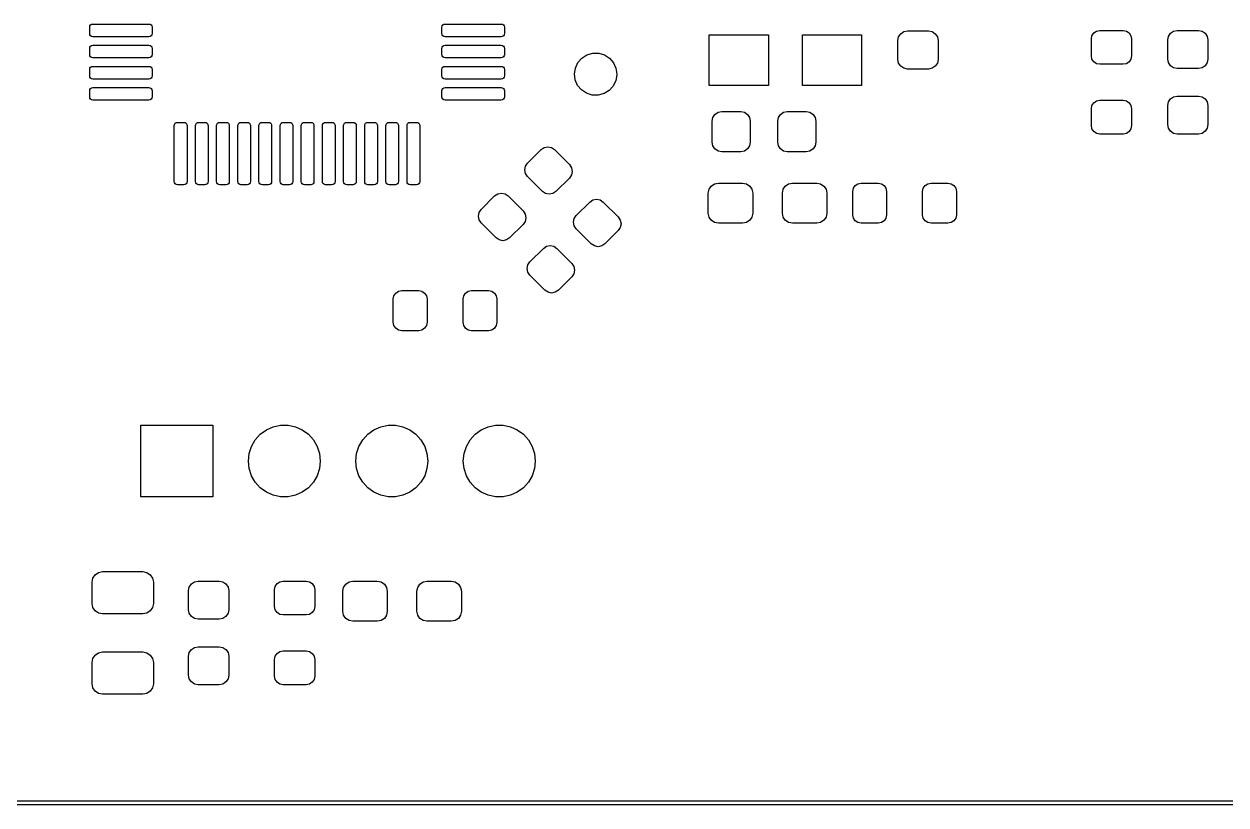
# Model space of a CAD drawing. Extents: x 70 to 170, y -130 to -60.
# Drawn here: x 95.2 to 123.61, y -130.05 to -111.59 of the extents above; entities that cross this region are included whole.
import ezdxf

# ---------------------------------------------------------------- set-up
doc = ezdxf.new("R2010")
doc.units = 0
doc.layers.add('BLACK', color=7, linetype='CONTINUOUS')

msp = doc.modelspace()

# ---------------------------------------------------------------- linework, layer by layer
at = {"layer": 'BLACK', "linetype": 'CONTINUOUS'}
for p, q in [((96.7617, -111.636), (96.778, -111.612)), ((96.778, -111.612), (96.8023, -111.596)), ((96.8023, -111.596), (96.831, -111.59)), ((96.831, -111.59), (98.156, -111.59)), ((98.156, -111.59), (98.1847, -111.596)), ((98.1847, -111.596), (98.209, -111.612)), ((98.209, -111.612), (98.2253, -111.636)), ((105.087, -111.636), (105.103, -111.612)), ((105.103, -111.612), (105.127, -111.596)), ((105.127, -111.596), (105.156, -111.59)), ((105.156, -111.59), (106.481, -111.59)), ((106.481, -111.59), (106.51, -111.596)), ((106.51, -111.596), (106.534, -111.612)), ((106.534, -111.612), (106.55, -111.636)), ((96.756, -111.665), (96.7617, -111.636)), ((96.756, -111.815), (96.756, -111.665)), ((96.7617, -111.844), (96.756, -111.815)), ((96.778, -111.868), (96.7617, -111.844)), ((96.8023, -111.884), (96.778, -111.868)), ((96.831, -111.89), (96.8023, -111.884)), ((98.156, -111.89), (96.831, -111.89)), ((98.1847, -111.884), (98.156, -111.89)), ((98.209, -111.868), (98.1847, -111.884)), ((98.2253, -111.844), (98.209, -111.868)), ((98.2253, -111.636), (98.231, -111.665)), ((98.231, -111.815), (98.2253, -111.844)), ((98.231, -111.665), (98.231, -111.815)), ((105.081, -111.665), (105.087, -111.636)), ((105.081, -111.815), (105.081, -111.665)), ((105.087, -111.844), (105.081, -111.815)), ((105.103, -111.868), (105.087, -111.844)), ((105.127, -111.884), (105.103, -111.868)), ((105.156, -111.89), (105.127, -111.884)), ((106.481, -111.89), (105.156, -111.89)), ((106.51, -111.884), (106.481, -111.89)), ((106.534, -111.868), (106.51, -111.884)), ((106.55, -111.844), (106.534, -111.868)), ((106.55, -111.636), (106.556, -111.665)), ((106.556, -111.815), (106.55, -111.844)), ((106.556, -111.665), (106.556, -111.815)), ((111.4, -113.044), (111.4, -111.844)), ((111.4, -111.844), (112.8, -111.844)), ((112.8, -111.844), (112.8, -113.044)), ((113.6, -113.044), (113.6, -111.844)), ((113.6, -111.844), (115, -111.844)), ((115, -111.844), (115, -113.044)), ((115.857, -111.978), (115.874, -111.892)), ((115.874, -111.892), (115.923, -111.819)), ((115.923, -111.819), (115.996, -111.77)), ((115.996, -111.77), (116.082, -111.753)), ((116.082, -111.753), (116.582, -111.753)), ((116.582, -111.753), (116.668, -111.77)), ((116.668, -111.77), (116.741, -111.819)), ((116.741, -111.819), (116.79, -111.892)), ((116.79, -111.892), (116.807, -111.978)), ((120.429, -111.942), (120.444, -111.865)), ((120.444, -111.865), (120.488, -111.801)), ((120.488, -111.801), (120.552, -111.757)), ((120.552, -111.757), (120.629, -111.742)), ((120.629, -111.742), (121.179, -111.742)), ((121.179, -111.742), (121.256, -111.757)), ((121.256, -111.757), (121.32, -111.801)), ((121.32, -111.801), (121.364, -111.865)), ((121.364, -111.865), (121.379, -111.942)), ((122.233, -111.967), (122.25, -111.881)), ((122.25, -111.881), (122.299, -111.808)), ((122.299, -111.808), (122.372, -111.759)), ((122.372, -111.759), (122.458, -111.742)), ((122.458, -111.742), (122.958, -111.742)), ((122.958, -111.742), (123.044, -111.759)), ((123.044, -111.759), (123.117, -111.808)), ((123.117, -111.808), (123.166, -111.881)), ((123.166, -111.881), (123.183, -111.967)), ((96.756, -112.165), (96.7617, -112.136)), ((96.756, -112.315), (96.756, -112.165)), ((96.7617, -112.136), (96.778, -112.112)), ((96.778, -112.112), (96.8023, -112.096)), ((96.8023, -112.096), (96.831, -112.09)), ((96.831, -112.09), (98.156, -112.09)), ((98.156, -112.09), (98.1847, -112.096)), ((98.1847, -112.096), (98.209, -112.112)), ((98.209, -112.112), (98.2253, -112.136)), ((98.2253, -112.136), (98.231, -112.165)), ((98.231, -112.165), (98.231, -112.315)), ((105.081, -112.165), (105.087, -112.136)), ((105.081, -112.315), (105.081, -112.165)), ((105.087, -112.136), (105.103, -112.112)), ((105.103, -112.112), (105.127, -112.096)), ((105.127, -112.096), (105.156, -112.09)), ((105.156, -112.09), (106.481, -112.09)), ((106.481, -112.09), (106.51, -112.096)), ((106.51, -112.096), (106.534, -112.112)), ((106.534, -112.112), (106.55, -112.136)), ((106.55, -112.136), (106.556, -112.165)), ((106.556, -112.165), (106.556, -112.315)), ((115.857, -112.428), (115.857, -111.978)), ((116.807, -111.978), (116.807, -112.428)), ((120.429, -112.342), (120.429, -111.942)), ((121.379, -111.942), (121.379, -112.342)), ((122.233, -112.417), (122.233, -111.967)), ((123.183, -111.967), (123.183, -112.417)), ((96.7617, -112.344), (96.756, -112.315)), ((96.778, -112.368), (96.7617, -112.344)), ((96.8023, -112.384), (96.778, -112.368)), ((96.831, -112.39), (96.8023, -112.384)), ((98.156, -112.39), (96.831, -112.39)), ((98.1847, -112.384), (98.156, -112.39)), ((98.209, -112.368), (98.1847, -112.384)), ((98.2253, -112.344), (98.209, -112.368)), ((98.231, -112.315), (98.2253, -112.344)), ((105.087, -112.344), (105.081, -112.315)), ((105.103, -112.368), (105.087, -112.344)), ((105.127, -112.384), (105.103, -112.368)), ((105.156, -112.39), (105.127, -112.384)), ((106.481, -112.39), (105.156, -112.39)), ((106.51, -112.384), (106.481, -112.39)), ((106.534, -112.368), (106.51, -112.384)), ((106.55, -112.344), (106.534, -112.368)), ((106.556, -112.315), (106.55, -112.344)), ((108.294, -112.501), (108.388, -112.395)), ((108.388, -112.395), (108.508, -112.32)), ((108.508, -112.32), (108.644, -112.281)), ((108.644, -112.281), (108.786, -112.281)), ((108.786, -112.281), (108.922, -112.322)), ((108.922, -112.322), (109.041, -112.399)), ((109.041, -112.399), (109.133, -112.507)), ((115.874, -112.514), (115.857, -112.428)), ((116.807, -112.428), (116.79, -112.514)), ((120.444, -112.419), (120.429, -112.342)), ((120.488, -112.483), (120.444, -112.419)), ((120.552, -112.527), (120.488, -112.483)), ((121.32, -112.483), (121.256, -112.527)), ((121.364, -112.419), (121.32, -112.483)), ((121.379, -112.342), (121.364, -112.419)), ((122.25, -112.503), (122.233, -112.417)), ((123.183, -112.417), (123.166, -112.503)), ((96.756, -112.665), (96.7617, -112.636)), ((96.756, -112.815), (96.756, -112.665)), ((96.7617, -112.636), (96.778, -112.612)), ((96.778, -112.612), (96.8023, -112.596)), ((96.8023, -112.596), (96.831, -112.59)), ((96.831, -112.59), (98.156, -112.59)), ((98.156, -112.59), (98.1847, -112.596)), ((98.1847, -112.596), (98.209, -112.612)), ((98.209, -112.612), (98.2253, -112.636)), ((98.2253, -112.636), (98.231, -112.665)), ((98.231, -112.665), (98.231, -112.815)), ((105.081, -112.665), (105.087, -112.636)), ((105.081, -112.815), (105.081, -112.665)), ((105.087, -112.636), (105.103, -112.612)), ((105.103, -112.612), (105.127, -112.596)), ((105.127, -112.596), (105.156, -112.59)), ((105.156, -112.59), (106.481, -112.59)), ((106.481, -112.59), (106.51, -112.596)), ((106.51, -112.596), (106.534, -112.612)), ((106.534, -112.612), (106.55, -112.636)), ((106.55, -112.636), (106.556, -112.665)), ((106.556, -112.665), (106.556, -112.815)), ((108.212, -112.77), (108.234, -112.63)), ((108.234, -112.63), (108.294, -112.501)), ((109.133, -112.507), (109.192, -112.636)), ((109.192, -112.636), (109.212, -112.776)), ((115.923, -112.587), (115.874, -112.514)), ((115.996, -112.636), (115.923, -112.587)), ((116.082, -112.653), (115.996, -112.636)), ((116.582, -112.653), (116.082, -112.653)), ((116.668, -112.636), (116.582, -112.653)), ((116.741, -112.587), (116.668, -112.636)), ((116.79, -112.514), (116.741, -112.587)), ((120.629, -112.542), (120.552, -112.527)), ((121.179, -112.542), (120.629, -112.542)), ((121.256, -112.527), (121.179, -112.542)), ((122.299, -112.576), (122.25, -112.503)), ((122.372, -112.625), (122.299, -112.576)), ((122.458, -112.642), (122.372, -112.625)), ((122.958, -112.642), (122.458, -112.642)), ((123.044, -112.625), (122.958, -112.642)), ((123.117, -112.576), (123.044, -112.625)), ((123.166, -112.503), (123.117, -112.576)), ((96.7617, -112.844), (96.756, -112.815)), ((96.778, -112.868), (96.7617, -112.844)), ((96.8023, -112.884), (96.778, -112.868)), ((96.831, -112.89), (96.8023, -112.884)), ((98.156, -112.89), (96.831, -112.89)), ((98.1847, -112.884), (98.156, -112.89)), ((98.209, -112.868), (98.1847, -112.884)), ((98.2253, -112.844), (98.209, -112.868)), ((98.231, -112.815), (98.2253, -112.844)), ((105.087, -112.844), (105.081, -112.815)), ((105.103, -112.868), (105.087, -112.844)), ((105.127, -112.884), (105.103, -112.868)), ((105.156, -112.89), (105.127, -112.884)), ((106.481, -112.89), (105.156, -112.89)), ((106.51, -112.884), (106.481, -112.89)), ((106.534, -112.868), (106.51, -112.884)), ((106.55, -112.844), (106.534, -112.868)), ((106.556, -112.815), (106.55, -112.844)), ((108.23, -112.91), (108.212, -112.77)), ((108.288, -113.04), (108.23, -112.91)), ((108.379, -113.149), (108.288, -113.04)), ((109.188, -112.928), (109.127, -113.056)), ((109.212, -112.788), (109.188, -112.928)), ((109.212, -112.776), (109.212, -112.788)), ((112.8, -113.044), (111.4, -113.044)), ((115, -113.044), (113.6, -113.044)), ((96.756, -113.165), (96.7617, -113.136)), ((96.756, -113.315), (96.756, -113.165)), ((96.7617, -113.344), (96.756, -113.315)), ((96.7617, -113.136), (96.778, -113.112)), ((96.778, -113.112), (96.8023, -113.096)), ((96.8023, -113.096), (96.831, -113.09)), ((96.831, -113.09), (98.156, -113.09)), ((98.156, -113.09), (98.1847, -113.096)), ((98.1847, -113.096), (98.209, -113.112)), ((98.209, -113.112), (98.2253, -113.136)), ((98.2253, -113.136), (98.231, -113.165)), ((98.231, -113.315), (98.2253, -113.344)), ((98.231, -113.165), (98.231, -113.315)), ((105.081, -113.165), (105.087, -113.136)), ((105.081, -113.315), (105.081, -113.165)), ((105.087, -113.344), (105.081, -113.315)), ((105.087, -113.136), (105.103, -113.112)), ((105.103, -113.112), (105.127, -113.096)), ((105.127, -113.096), (105.156, -113.09)), ((105.156, -113.09), (106.481, -113.09)), ((106.481, -113.09), (106.51, -113.096)), ((106.51, -113.096), (106.534, -113.112)), ((106.534, -113.112), (106.55, -113.136)), ((106.55, -113.136), (106.556, -113.165)), ((106.556, -113.315), (106.55, -113.344)), ((106.556, -113.165), (106.556, -113.315)), ((108.497, -113.227), (108.379, -113.149)), ((108.632, -113.27), (108.497, -113.227)), ((108.774, -113.272), (108.632, -113.27)), ((108.911, -113.235), (108.774, -113.272)), ((109.031, -113.161), (108.911, -113.235)), ((109.127, -113.056), (109.031, -113.161)), ((122.299, -113.358), (122.372, -113.309)), ((122.372, -113.309), (122.458, -113.292)), ((122.458, -113.292), (122.958, -113.292)), ((122.958, -113.292), (123.044, -113.309)), ((123.044, -113.309), (123.117, -113.358)), ((96.778, -113.368), (96.7617, -113.344)), ((96.8023, -113.384), (96.778, -113.368)), ((96.831, -113.39), (96.8023, -113.384)), ((98.156, -113.39), (96.831, -113.39)), ((98.1847, -113.384), (98.156, -113.39)), ((98.209, -113.368), (98.1847, -113.384)), ((98.2253, -113.344), (98.209, -113.368)), ((105.103, -113.368), (105.087, -113.344)), ((105.127, -113.384), (105.103, -113.368)), ((105.156, -113.39), (105.127, -113.384)), ((106.481, -113.39), (105.156, -113.39)), ((106.51, -113.384), (106.481, -113.39)), ((106.534, -113.368), (106.51, -113.384)), ((106.55, -113.344), (106.534, -113.368)), ((120.429, -113.592), (120.444, -113.515)), ((120.429, -113.992), (120.429, -113.592)), ((120.444, -113.515), (120.488, -113.451)), ((120.488, -113.451), (120.552, -113.407)), ((120.552, -113.407), (120.629, -113.392)), ((120.629, -113.392), (121.179, -113.392)), ((121.179, -113.392), (121.256, -113.407)), ((121.256, -113.407), (121.32, -113.451)), ((121.32, -113.451), (121.364, -113.515)), ((121.364, -113.515), (121.379, -113.592)), ((121.379, -113.592), (121.379, -113.992)), ((122.233, -113.517), (122.25, -113.431)), ((122.233, -113.967), (122.233, -113.517)), ((122.25, -113.431), (122.299, -113.358)), ((123.117, -113.358), (123.166, -113.431)), ((123.166, -113.431), (123.183, -113.517)), ((123.183, -113.517), (123.183, -113.967)), ((111.467, -113.884), (111.484, -113.798)), ((111.467, -114.384), (111.467, -113.884)), ((111.484, -113.798), (111.533, -113.725)), ((111.533, -113.725), (111.606, -113.676)), ((111.606, -113.676), (111.692, -113.659)), ((111.692, -113.659), (112.142, -113.659)), ((112.142, -113.659), (112.228, -113.676)), ((112.228, -113.676), (112.301, -113.725)), ((112.301, -113.725), (112.35, -113.798)), ((112.35, -113.798), (112.367, -113.884)), ((112.367, -113.884), (112.367, -114.384)), ((113.017, -113.884), (113.034, -113.798)), ((113.017, -114.384), (113.017, -113.884)), ((113.034, -113.798), (113.083, -113.725)), ((113.083, -113.725), (113.156, -113.676)), ((113.156, -113.676), (113.242, -113.659)), ((113.242, -113.659), (113.692, -113.659)), ((113.692, -113.659), (113.778, -113.676)), ((113.778, -113.676), (113.851, -113.725)), ((113.851, -113.725), (113.9, -113.798)), ((113.9, -113.798), (113.917, -113.884)), ((113.917, -113.884), (113.917, -114.384)), ((98.756, -113.99), (98.7617, -113.961)), ((98.756, -115.315), (98.756, -113.99)), ((98.7617, -113.961), (98.778, -113.937)), ((98.778, -113.937), (98.8023, -113.921)), ((98.8023, -113.921), (98.831, -113.915)), ((98.831, -113.915), (98.981, -113.915)), ((98.981, -113.915), (99.0097, -113.921)), ((99.0097, -113.921), (99.034, -113.937)), ((99.034, -113.937), (99.0503, -113.961)), ((99.0503, -113.961), (99.056, -113.99)), ((99.056, -113.99), (99.056, -115.315)), ((99.256, -113.99), (99.2617, -113.961)), ((99.256, -115.315), (99.256, -113.99)), ((99.2617, -113.961), (99.278, -113.937)), ((99.278, -113.937), (99.3023, -113.921)), ((99.3023, -113.921), (99.331, -113.915)), ((99.331, -113.915), (99.481, -113.915)), ((99.481, -113.915), (99.5097, -113.921)), ((99.5097, -113.921), (99.534, -113.937)), ((99.534, -113.937), (99.5503, -113.961)), ((99.5503, -113.961), (99.556, -113.99)), ((99.556, -113.99), (99.556, -115.315)), ((99.756, -113.99), (99.7617, -113.961)), ((99.756, -115.315), (99.756, -113.99)), ((99.7617, -113.961), (99.778, -113.937)), ((99.778, -113.937), (99.8023, -113.921)), ((99.8023, -113.921), (99.831, -113.915)), ((99.831, -113.915), (99.981, -113.915)), ((99.981, -113.915), (100.01, -113.921)), ((100.01, -113.921), (100.034, -113.937)), ((100.034, -113.937), (100.05, -113.961)), ((100.05, -113.961), (100.056, -113.99)), ((100.056, -113.99), (100.056, -115.315)), ((100.256, -113.99), (100.262, -113.961)), ((100.256, -115.315), (100.256, -113.99)), ((100.262, -113.961), (100.278, -113.937)), ((100.278, -113.937), (100.302, -113.921)), ((100.302, -113.921), (100.331, -113.915)), ((100.331, -113.915), (100.481, -113.915)), ((100.481, -113.915), (100.51, -113.921)), ((100.51, -113.921), (100.534, -113.937)), ((100.534, -113.937), (100.55, -113.961)), ((100.55, -113.961), (100.556, -113.99)), ((100.556, -113.99), (100.556, -115.315)), ((100.756, -113.99), (100.762, -113.961)), ((100.756, -115.315), (100.756, -113.99)), ((100.762, -113.961), (100.778, -113.937)), ((100.778, -113.937), (100.802, -113.921)), ((100.802, -113.921), (100.831, -113.915)), ((100.831, -113.915), (100.981, -113.915)), ((100.981, -113.915), (101.01, -113.921)), ((101.01, -113.921), (101.034, -113.937)), ((101.034, -113.937), (101.05, -113.961)), ((101.05, -113.961), (101.056, -113.99)), ((101.056, -113.99), (101.056, -115.315)), ((101.256, -113.99), (101.262, -113.961)), ((101.256, -115.315), (101.256, -113.99)), ((101.262, -113.961), (101.278, -113.937)), ((101.278, -113.937), (101.302, -113.921)), ((101.302, -113.921), (101.331, -113.915)), ((101.331, -113.915), (101.481, -113.915)), ((101.481, -113.915), (101.51, -113.921)), ((101.51, -113.921), (101.534, -113.937)), ((101.534, -113.937), (101.55, -113.961)), ((101.55, -113.961), (101.556, -113.99)), ((101.556, -113.99), (101.556, -115.315)), ((101.756, -113.99), (101.762, -113.961)), ((101.756, -115.315), (101.756, -113.99)), ((101.762, -113.961), (101.778, -113.937)), ((101.778, -113.937), (101.802, -113.921)), ((101.802, -113.921), (101.831, -113.915)), ((101.831, -113.915), (101.981, -113.915)), ((101.981, -113.915), (102.01, -113.921)), ((102.01, -113.921), (102.034, -113.937)), ((102.034, -113.937), (102.05, -113.961)), ((102.05, -113.961), (102.056, -113.99)), ((102.056, -113.99), (102.056, -115.315)), ((102.256, -113.99), (102.262, -113.961)), ((102.256, -115.315), (102.256, -113.99)), ((102.262, -113.961), (102.278, -113.937)), ((102.278, -113.937), (102.302, -113.921)), ((102.302, -113.921), (102.331, -113.915)), ((102.331, -113.915), (102.481, -113.915)), ((102.481, -113.915), (102.51, -113.921)), ((102.51, -113.921), (102.534, -113.937)), ((102.534, -113.937), (102.55, -113.961)), ((102.55, -113.961), (102.556, -113.99)), ((102.556, -113.99), (102.556, -115.315)), ((102.756, -113.99), (102.762, -113.961)), ((102.756, -115.315), (102.756, -113.99)), ((102.762, -113.961), (102.778, -113.937)), ((102.778, -113.937), (102.802, -113.921)), ((102.802, -113.921), (102.831, -113.915)), ((102.831, -113.915), (102.981, -113.915)), ((102.981, -113.915), (103.01, -113.921)), ((103.01, -113.921), (103.034, -113.937)), ((103.034, -113.937), (103.05, -113.961)), ((103.05, -113.961), (103.056, -113.99)), ((103.056, -113.99), (103.056, -115.315)), ((103.256, -113.99), (103.262, -113.961)), ((103.256, -115.315), (103.256, -113.99)), ((103.262, -113.961), (103.278, -113.937)), ((103.278, -113.937), (103.302, -113.921)), ((103.302, -113.921), (103.331, -113.915)), ((103.331, -113.915), (103.481, -113.915)), ((103.481, -113.915), (103.51, -113.921)), ((103.51, -113.921), (103.534, -113.937)), ((103.534, -113.937), (103.55, -113.961)), ((103.55, -113.961), (103.556, -113.99)), ((103.556, -113.99), (103.556, -115.315)), ((103.756, -113.99), (103.762, -113.961)), ((103.756, -115.315), (103.756, -113.99)), ((103.762, -113.961), (103.778, -113.937)), ((103.778, -113.937), (103.802, -113.921)), ((103.802, -113.921), (103.831, -113.915)), ((103.831, -113.915), (103.981, -113.915)), ((103.981, -113.915), (104.01, -113.921)), ((104.01, -113.921), (104.034, -113.937)), ((104.034, -113.937), (104.05, -113.961)), ((104.05, -113.961), (104.056, -113.99)), ((104.056, -113.99), (104.056, -115.315)), ((104.256, -113.99), (104.262, -113.961)), ((104.256, -115.315), (104.256, -113.99)), ((104.262, -113.961), (104.278, -113.937)), ((104.278, -113.937), (104.302, -113.921)), ((104.302, -113.921), (104.331, -113.915)), ((104.331, -113.915), (104.481, -113.915)), ((104.481, -113.915), (104.51, -113.921)), ((104.51, -113.921), (104.534, -113.937)), ((104.534, -113.937), (104.55, -113.961)), ((104.55, -113.961), (104.556, -113.99)), ((104.556, -113.99), (104.556, -115.315)), ((120.444, -114.069), (120.429, -113.992)), ((120.488, -114.133), (120.444, -114.069)), ((120.552, -114.177), (120.488, -114.133)), ((120.629, -114.192), (120.552, -114.177)), ((121.256, -114.177), (121.179, -114.192)), ((121.32, -114.133), (121.256, -114.177)), ((121.364, -114.069), (121.32, -114.133)), ((121.379, -113.992), (121.364, -114.069)), ((122.25, -114.053), (122.233, -113.967)), ((122.299, -114.126), (122.25, -114.053)), ((122.372, -114.175), (122.299, -114.126)), ((122.458, -114.192), (122.372, -114.175)), ((123.044, -114.175), (122.958, -114.192)), ((123.117, -114.126), (123.044, -114.175)), ((123.166, -114.053), (123.117, -114.126)), ((123.183, -113.967), (123.166, -114.053)), ((111.484, -114.47), (111.467, -114.384)), ((111.533, -114.543), (111.484, -114.47)), ((112.35, -114.47), (112.301, -114.543)), ((112.367, -114.384), (112.35, -114.47)), ((113.034, -114.47), (113.017, -114.384)), ((113.083, -114.543), (113.034, -114.47)), ((113.9, -114.47), (113.851, -114.543)), ((113.917, -114.384), (113.9, -114.47)), ((121.179, -114.192), (120.629, -114.192)), ((122.958, -114.192), (122.458, -114.192)), ((107.105, -114.878), (107.423, -114.559)), ((107.423, -114.559), (107.496, -114.511)), ((107.496, -114.511), (107.582, -114.493)), ((107.582, -114.493), (107.668, -114.511)), ((107.668, -114.511), (107.741, -114.559)), ((107.741, -114.559), (108.094, -114.913)), ((111.606, -114.592), (111.533, -114.543)), ((111.692, -114.609), (111.606, -114.592)), ((112.142, -114.609), (111.692, -114.609)), ((112.228, -114.592), (112.142, -114.609)), ((112.301, -114.543), (112.228, -114.592)), ((113.156, -114.592), (113.083, -114.543)), ((113.242, -114.609), (113.156, -114.592)), ((113.692, -114.609), (113.242, -114.609)), ((113.778, -114.592), (113.692, -114.609)), ((113.851, -114.543), (113.778, -114.592)), ((107.039, -115.037), (107.056, -114.951)), ((107.056, -115.123), (107.039, -115.037)), ((107.056, -114.951), (107.105, -114.878)), ((108.094, -114.913), (108.143, -114.986)), ((108.143, -114.986), (108.16, -115.072)), ((98.7617, -115.344), (98.756, -115.315)), ((99.056, -115.315), (99.0503, -115.344)), ((99.2617, -115.344), (99.256, -115.315)), ((99.556, -115.315), (99.5503, -115.344)), ((99.7617, -115.344), (99.756, -115.315)), ((100.056, -115.315), (100.05, -115.344)), ((100.262, -115.344), (100.256, -115.315)), ((100.556, -115.315), (100.55, -115.344)), ((100.762, -115.344), (100.756, -115.315)), ((101.056, -115.315), (101.05, -115.344)), ((101.262, -115.344), (101.256, -115.315)), ((101.556, -115.315), (101.55, -115.344)), ((101.762, -115.344), (101.756, -115.315)), ((102.056, -115.315), (102.05, -115.344)), ((102.262, -115.344), (102.256, -115.315)), ((102.556, -115.315), (102.55, -115.344)), ((102.762, -115.344), (102.756, -115.315)), ((103.056, -115.315), (103.05, -115.344)), ((103.262, -115.344), (103.256, -115.315)), ((103.556, -115.315), (103.55, -115.344)), ((103.762, -115.344), (103.756, -115.315)), ((104.056, -115.315), (104.05, -115.344)), ((104.262, -115.344), (104.256, -115.315)), ((104.556, -115.315), (104.55, -115.344)), ((107.105, -115.196), (107.056, -115.123)), ((107.458, -115.549), (107.105, -115.196)), ((108.094, -115.231), (107.776, -115.549)), ((108.143, -115.158), (108.094, -115.231)), ((108.16, -115.072), (108.143, -115.158)), ((98.778, -115.368), (98.7617, -115.344)), ((98.8023, -115.384), (98.778, -115.368)), ((98.831, -115.39), (98.8023, -115.384)), ((98.981, -115.39), (98.831, -115.39)), ((99.0097, -115.384), (98.981, -115.39)), ((99.034, -115.368), (99.0097, -115.384)), ((99.0503, -115.344), (99.034, -115.368)), ((99.278, -115.368), (99.2617, -115.344)), ((99.3023, -115.384), (99.278, -115.368)), ((99.331, -115.39), (99.3023, -115.384)), ((99.481, -115.39), (99.331, -115.39)), ((99.5097, -115.384), (99.481, -115.39)), ((99.534, -115.368), (99.5097, -115.384)), ((99.5503, -115.344), (99.534, -115.368)), ((99.778, -115.368), (99.7617, -115.344)), ((99.8023, -115.384), (99.778, -115.368)), ((99.831, -115.39), (99.8023, -115.384)), ((99.981, -115.39), (99.831, -115.39)), ((100.01, -115.384), (99.981, -115.39)), ((100.034, -115.368), (100.01, -115.384)), ((100.05, -115.344), (100.034, -115.368)), ((100.278, -115.368), (100.262, -115.344)), ((100.302, -115.384), (100.278, -115.368)), ((100.331, -115.39), (100.302, -115.384)), ((100.481, -115.39), (100.331, -115.39)), ((100.51, -115.384), (100.481, -115.39)), ((100.534, -115.368), (100.51, -115.384)), ((100.55, -115.344), (100.534, -115.368)), ((100.778, -115.368), (100.762, -115.344)), ((100.802, -115.384), (100.778, -115.368)), ((100.831, -115.39), (100.802, -115.384)), ((100.981, -115.39), (100.831, -115.39)), ((101.01, -115.384), (100.981, -115.39)), ((101.034, -115.368), (101.01, -115.384)), ((101.05, -115.344), (101.034, -115.368)), ((101.278, -115.368), (101.262, -115.344)), ((101.302, -115.384), (101.278, -115.368)), ((101.331, -115.39), (101.302, -115.384)), ((101.481, -115.39), (101.331, -115.39)), ((101.51, -115.384), (101.481, -115.39)), ((101.534, -115.368), (101.51, -115.384)), ((101.55, -115.344), (101.534, -115.368)), ((101.778, -115.368), (101.762, -115.344)), ((101.802, -115.384), (101.778, -115.368)), ((101.831, -115.39), (101.802, -115.384)), ((101.981, -115.39), (101.831, -115.39)), ((102.01, -115.384), (101.981, -115.39)), ((102.034, -115.368), (102.01, -115.384)), ((102.05, -115.344), (102.034, -115.368)), ((102.278, -115.368), (102.262, -115.344)), ((102.302, -115.384), (102.278, -115.368)), ((102.331, -115.39), (102.302, -115.384)), ((102.481, -115.39), (102.331, -115.39)), ((102.51, -115.384), (102.481, -115.39)), ((102.534, -115.368), (102.51, -115.384)), ((102.55, -115.344), (102.534, -115.368)), ((102.778, -115.368), (102.762, -115.344)), ((102.802, -115.384), (102.778, -115.368)), ((102.831, -115.39), (102.802, -115.384)), ((102.981, -115.39), (102.831, -115.39)), ((103.01, -115.384), (102.981, -115.39)), ((103.034, -115.368), (103.01, -115.384)), ((103.05, -115.344), (103.034, -115.368)), ((103.278, -115.368), (103.262, -115.344)), ((103.302, -115.384), (103.278, -115.368)), ((103.331, -115.39), (103.302, -115.384)), ((103.481, -115.39), (103.331, -115.39)), ((103.51, -115.384), (103.481, -115.39)), ((103.534, -115.368), (103.51, -115.384)), ((103.55, -115.344), (103.534, -115.368)), ((103.778, -115.368), (103.762, -115.344)), ((103.802, -115.384), (103.778, -115.368)), ((103.831, -115.39), (103.802, -115.384)), ((103.981, -115.39), (103.831, -115.39)), ((104.01, -115.384), (103.981, -115.39)), ((104.034, -115.368), (104.01, -115.384)), ((104.05, -115.344), (104.034, -115.368)), ((104.278, -115.368), (104.262, -115.344)), ((104.302, -115.384), (104.278, -115.368)), ((104.331, -115.39), (104.302, -115.384)), ((104.481, -115.39), (104.331, -115.39)), ((104.51, -115.384), (104.481, -115.39)), ((104.534, -115.368), (104.51, -115.384)), ((104.55, -115.344), (104.534, -115.368)), ((106.327, -115.655), (106.4, -115.607)), ((106.4, -115.607), (106.486, -115.589)), ((106.486, -115.589), (106.572, -115.607)), ((106.572, -115.607), (106.645, -115.655)), ((107.531, -115.598), (107.458, -115.549)), ((107.617, -115.615), (107.531, -115.598)), ((107.703, -115.598), (107.617, -115.615)), ((107.776, -115.549), (107.703, -115.598)), ((111.376, -115.587), (111.394, -115.496)), ((111.376, -116.061), (111.376, -115.587)), ((111.394, -115.496), (111.446, -115.419)), ((111.446, -115.419), (111.523, -115.367)), ((111.523, -115.367), (111.614, -115.349)), ((111.614, -115.349), (112.188, -115.349)), ((112.188, -115.349), (112.279, -115.367)), ((112.279, -115.367), (112.356, -115.419)), ((112.356, -115.419), (112.408, -115.496)), ((112.408, -115.496), (112.426, -115.587)), ((112.426, -115.587), (112.426, -116.061)), ((113.126, -115.587), (113.144, -115.496)), ((113.126, -116.061), (113.126, -115.587)), ((113.144, -115.496), (113.196, -115.419)), ((113.196, -115.419), (113.273, -115.367)), ((113.273, -115.367), (113.364, -115.349)), ((113.364, -115.349), (113.938, -115.349)), ((113.938, -115.349), (114.029, -115.367)), ((114.029, -115.367), (114.106, -115.419)), ((114.106, -115.419), (114.158, -115.496)), ((114.158, -115.496), (114.176, -115.587)), ((114.176, -115.587), (114.176, -116.061)), ((114.79, -115.549), (114.805, -115.472)), ((114.79, -116.099), (114.79, -115.549)), ((114.805, -115.472), (114.849, -115.408)), ((114.849, -115.408), (114.913, -115.364)), ((114.913, -115.364), (114.99, -115.349)), ((114.99, -115.349), (115.39, -115.349)), ((115.39, -115.349), (115.467, -115.364)), ((115.467, -115.364), (115.531, -115.408)), ((115.531, -115.408), (115.575, -115.472)), ((115.575, -115.472), (115.59, -115.549)), ((115.59, -115.549), (115.59, -116.099)), ((116.44, -115.549), (116.455, -115.472)), ((116.44, -116.099), (116.44, -115.549)), ((116.455, -115.472), (116.499, -115.408)), ((116.499, -115.408), (116.563, -115.364)), ((116.563, -115.364), (116.64, -115.349)), ((116.64, -115.349), (117.04, -115.349)), ((117.04, -115.349), (117.117, -115.364)), ((117.117, -115.364), (117.181, -115.408)), ((117.181, -115.408), (117.225, -115.472)), ((117.225, -115.472), (117.24, -115.549)), ((117.24, -115.549), (117.24, -116.099)), ((106.009, -115.974), (106.327, -115.655)), ((106.645, -115.655), (106.998, -116.009)), ((108.257, -116.115), (108.575, -115.797)), ((108.575, -115.797), (108.648, -115.748)), ((108.648, -115.748), (108.734, -115.731)), ((108.734, -115.731), (108.82, -115.748)), ((108.82, -115.748), (108.893, -115.797)), ((108.893, -115.797), (109.247, -116.151)), ((105.943, -116.133), (105.96, -116.047)), ((105.96, -116.219), (105.943, -116.133)), ((105.96, -116.047), (106.009, -115.974)), ((106.998, -116.009), (107.047, -116.082)), ((107.047, -116.082), (107.064, -116.168)), ((107.064, -116.168), (107.047, -116.254)), ((108.208, -116.188), (108.257, -116.115)), ((109.247, -116.151), (109.296, -116.224)), ((111.394, -116.152), (111.376, -116.061)), ((111.446, -116.229), (111.394, -116.152)), ((112.408, -116.152), (112.356, -116.229)), ((112.426, -116.061), (112.408, -116.152)), ((113.144, -116.152), (113.126, -116.061)), ((113.196, -116.229), (113.144, -116.152)), ((114.158, -116.152), (114.106, -116.229)), ((114.176, -116.061), (114.158, -116.152)), ((114.805, -116.176), (114.79, -116.099)), ((114.849, -116.24), (114.805, -116.176)), ((115.575, -116.176), (115.531, -116.24)), ((115.59, -116.099), (115.575, -116.176)), ((116.455, -116.176), (116.44, -116.099)), ((116.499, -116.24), (116.455, -116.176)), ((117.225, -116.176), (117.181, -116.24)), ((117.24, -116.099), (117.225, -116.176)), ((106.009, -116.292), (105.96, -116.219)), ((106.362, -116.645), (106.009, -116.292)), ((106.998, -116.327), (106.68, -116.645)), ((107.047, -116.254), (106.998, -116.327)), ((108.191, -116.274), (108.208, -116.188)), ((108.208, -116.36), (108.191, -116.274)), ((108.257, -116.433), (108.208, -116.36)), ((108.611, -116.787), (108.257, -116.433)), ((109.296, -116.396), (109.247, -116.469)), ((109.296, -116.224), (109.313, -116.31)), ((109.313, -116.31), (109.296, -116.396)), ((111.523, -116.281), (111.446, -116.229)), ((111.614, -116.299), (111.523, -116.281)), ((112.188, -116.299), (111.614, -116.299)), ((112.279, -116.281), (112.188, -116.299)), ((112.356, -116.229), (112.279, -116.281)), ((113.273, -116.281), (113.196, -116.229)), ((113.364, -116.299), (113.273, -116.281)), ((113.938, -116.299), (113.364, -116.299)), ((114.029, -116.281), (113.938, -116.299)), ((114.106, -116.229), (114.029, -116.281)), ((114.913, -116.284), (114.849, -116.24)), ((114.99, -116.299), (114.913, -116.284)), ((115.39, -116.299), (114.99, -116.299)), ((115.467, -116.284), (115.39, -116.299)), ((115.531, -116.24), (115.467, -116.284)), ((116.563, -116.284), (116.499, -116.24)), ((116.64, -116.299), (116.563, -116.284)), ((117.04, -116.299), (116.64, -116.299)), ((117.117, -116.284), (117.04, -116.299)), ((117.181, -116.24), (117.117, -116.284)), ((106.435, -116.694), (106.362, -116.645)), ((106.521, -116.711), (106.435, -116.694)), ((106.607, -116.694), (106.521, -116.711)), ((106.68, -116.645), (106.607, -116.694)), ((109.247, -116.469), (108.929, -116.787)), ((107.161, -117.211), (107.479, -116.893)), ((107.479, -116.893), (107.552, -116.844)), ((107.552, -116.844), (107.638, -116.827)), ((107.638, -116.827), (107.724, -116.844)), ((107.724, -116.844), (107.797, -116.893)), ((107.797, -116.893), (108.151, -117.247)), ((108.684, -116.836), (108.611, -116.787)), ((108.77, -116.853), (108.684, -116.836)), ((108.856, -116.836), (108.77, -116.853)), ((108.929, -116.787), (108.856, -116.836)), ((107.095, -117.37), (107.112, -117.284)), ((107.112, -117.284), (107.161, -117.211)), ((108.151, -117.247), (108.2, -117.32)), ((107.112, -117.456), (107.095, -117.37)), ((107.161, -117.529), (107.112, -117.456)), ((107.515, -117.883), (107.161, -117.529)), ((108.151, -117.565), (107.833, -117.883)), ((108.2, -117.492), (108.151, -117.565)), ((108.2, -117.32), (108.217, -117.406)), ((108.217, -117.406), (108.2, -117.492)), ((103.931, -118.089), (103.946, -118.012)), ((103.931, -118.639), (103.931, -118.089)), ((103.946, -118.012), (103.99, -117.948)), ((103.99, -117.948), (104.054, -117.904)), ((104.054, -117.904), (104.131, -117.889)), ((104.131, -117.889), (104.531, -117.889)), ((104.531, -117.889), (104.608, -117.904)), ((104.608, -117.904), (104.672, -117.948)), ((104.672, -117.948), (104.716, -118.012)), ((104.716, -118.012), (104.731, -118.089)), ((104.731, -118.089), (104.731, -118.639)), ((105.581, -118.089), (105.596, -118.012)), ((105.581, -118.639), (105.581, -118.089)), ((105.596, -118.012), (105.64, -117.948)), ((105.64, -117.948), (105.704, -117.904)), ((105.704, -117.904), (105.781, -117.889)), ((105.781, -117.889), (106.181, -117.889)), ((106.181, -117.889), (106.258, -117.904)), ((106.258, -117.904), (106.322, -117.948)), ((106.322, -117.948), (106.366, -118.012)), ((106.366, -118.012), (106.381, -118.089)), ((106.381, -118.089), (106.381, -118.639)), ((107.588, -117.932), (107.515, -117.883)), ((107.674, -117.949), (107.588, -117.932)), ((107.76, -117.932), (107.674, -117.949)), ((107.833, -117.883), (107.76, -117.932)), ((103.946, -118.716), (103.931, -118.639)), ((103.99, -118.78), (103.946, -118.716)), ((104.716, -118.716), (104.672, -118.78)), ((104.731, -118.639), (104.716, -118.716)), ((105.596, -118.716), (105.581, -118.639)), ((105.64, -118.78), (105.596, -118.716)), ((106.366, -118.716), (106.322, -118.78)), ((106.381, -118.639), (106.366, -118.716)), ((104.054, -118.824), (103.99, -118.78)), ((104.131, -118.839), (104.054, -118.824)), ((104.531, -118.839), (104.131, -118.839)), ((104.608, -118.824), (104.531, -118.839)), ((104.672, -118.78), (104.608, -118.824)), ((105.704, -118.824), (105.64, -118.78)), ((105.781, -118.839), (105.704, -118.824)), ((106.181, -118.839), (105.781, -118.839)), ((106.258, -118.824), (106.181, -118.839)), ((106.322, -118.78), (106.258, -118.824)), ((97.966, -122.77), (97.966, -121.07)), ((97.966, -121.07), (99.666, -121.07)), ((99.666, -121.07), (99.666, -122.77)), ((100.668, -121.42), (100.787, -121.288)), ((100.787, -121.288), (100.931, -121.184)), ((100.931, -121.184), (101.093, -121.112)), ((101.093, -121.112), (101.267, -121.075)), ((101.267, -121.075), (101.445, -121.075)), ((101.445, -121.075), (101.619, -121.112)), ((101.619, -121.112), (101.781, -121.184)), ((101.781, -121.184), (101.925, -121.288)), ((101.925, -121.288), (102.044, -121.42)), ((103.208, -121.42), (103.327, -121.288)), ((103.327, -121.288), (103.471, -121.184)), ((103.471, -121.184), (103.633, -121.112)), ((103.633, -121.112), (103.807, -121.075)), ((103.807, -121.075), (103.985, -121.075)), ((103.985, -121.075), (104.159, -121.112)), ((104.159, -121.112), (104.321, -121.184)), ((104.321, -121.184), (104.465, -121.288)), ((104.465, -121.288), (104.584, -121.42)), ((105.748, -121.42), (105.867, -121.288)), ((105.867, -121.288), (106.011, -121.184)), ((106.011, -121.184), (106.173, -121.112)), ((106.173, -121.112), (106.347, -121.075)), ((106.347, -121.075), (106.525, -121.075)), ((106.525, -121.075), (106.699, -121.112)), ((106.699, -121.112), (106.861, -121.184)), ((106.861, -121.184), (107.005, -121.288)), ((107.005, -121.288), (107.124, -121.42)), ((100.525, -121.743), (100.579, -121.574)), ((100.579, -121.574), (100.668, -121.42)), ((102.044, -121.42), (102.133, -121.574)), ((102.133, -121.574), (102.187, -121.743)), ((103.065, -121.743), (103.119, -121.574)), ((103.119, -121.574), (103.208, -121.42)), ((104.584, -121.42), (104.673, -121.574)), ((104.673, -121.574), (104.727, -121.743)), ((105.605, -121.743), (105.659, -121.574)), ((105.659, -121.574), (105.748, -121.42)), ((107.124, -121.42), (107.213, -121.574)), ((107.213, -121.574), (107.267, -121.743)), ((100.506, -121.92), (100.525, -121.743)), ((102.187, -121.743), (102.206, -121.92)), ((103.046, -121.92), (103.065, -121.743)), ((104.727, -121.743), (104.746, -121.92)), ((105.586, -121.92), (105.605, -121.743)), ((107.267, -121.743), (107.286, -121.92)), ((100.525, -122.097), (100.506, -121.92)), ((100.579, -122.266), (100.525, -122.097)), ((102.187, -122.097), (102.133, -122.266)), ((102.206, -121.92), (102.187, -122.097)), ((103.065, -122.097), (103.046, -121.92)), ((103.119, -122.266), (103.065, -122.097)), ((104.727, -122.097), (104.673, -122.266)), ((104.746, -121.92), (104.727, -122.097)), ((105.605, -122.097), (105.586, -121.92)), ((105.659, -122.266), (105.605, -122.097)), ((107.267, -122.097), (107.213, -122.266)), ((107.286, -121.92), (107.267, -122.097)), ((100.668, -122.42), (100.579, -122.266)), ((100.787, -122.552), (100.668, -122.42)), ((102.044, -122.42), (101.925, -122.552)), ((102.133, -122.266), (102.044, -122.42)), ((103.208, -122.42), (103.119, -122.266)), ((103.327, -122.552), (103.208, -122.42)), ((104.584, -122.42), (104.465, -122.552)), ((104.673, -122.266), (104.584, -122.42)), ((105.748, -122.42), (105.659, -122.266)), ((105.867, -122.552), (105.748, -122.42)), ((107.124, -122.42), (107.005, -122.552)), ((107.213, -122.266), (107.124, -122.42)), ((100.931, -122.656), (100.787, -122.552)), ((101.093, -122.728), (100.931, -122.656)), ((101.781, -122.656), (101.619, -122.728)), ((101.925, -122.552), (101.781, -122.656)), ((103.471, -122.656), (103.327, -122.552)), ((103.633, -122.728), (103.471, -122.656)), ((104.321, -122.656), (104.159, -122.728)), ((104.465, -122.552), (104.321, -122.656)), ((106.011, -122.656), (105.867, -122.552)), ((106.173, -122.728), (106.011, -122.656)), ((106.861, -122.656), (106.699, -122.728)), ((107.005, -122.552), (106.861, -122.656)), ((99.666, -122.77), (97.966, -122.77)), ((101.267, -122.765), (101.093, -122.728)), ((101.445, -122.765), (101.267, -122.765)), ((101.619, -122.728), (101.445, -122.765)), ((103.807, -122.765), (103.633, -122.728)), ((103.985, -122.765), (103.807, -122.765)), ((104.159, -122.728), (103.985, -122.765)), ((106.347, -122.765), (106.173, -122.728)), ((106.525, -122.765), (106.347, -122.765)), ((106.699, -122.728), (106.525, -122.765)), ((96.811, -124.784), (96.83, -124.688)), ((96.83, -124.688), (96.8842, -124.607)), ((96.8842, -124.607), (96.9653, -124.553)), ((96.9653, -124.553), (97.061, -124.534)), ((97.061, -124.534), (98.011, -124.534)), ((98.011, -124.534), (98.1067, -124.553)), ((98.1067, -124.553), (98.1878, -124.607)), ((98.1878, -124.607), (98.242, -124.688)), ((98.242, -124.688), (98.261, -124.784)), ((96.811, -125.284), (96.811, -124.784)), ((98.261, -124.784), (98.261, -125.284)), ((99.093, -124.984), (99.1101, -124.898)), ((99.1101, -124.898), (99.1589, -124.825)), ((99.1589, -124.825), (99.2319, -124.776)), ((99.2319, -124.776), (99.318, -124.759)), ((99.318, -124.759), (99.818, -124.759)), ((99.818, -124.759), (99.9041, -124.776)), ((99.9041, -124.776), (99.9771, -124.825)), ((99.9771, -124.825), (100.026, -124.898)), ((100.026, -124.898), (100.043, -124.984)), ((101.125, -124.959), (101.14, -124.882)), ((101.125, -125.359), (101.125, -124.959)), ((101.14, -124.882), (101.184, -124.818)), ((101.184, -124.818), (101.248, -124.774)), ((101.248, -124.774), (101.325, -124.759)), ((101.325, -124.759), (101.875, -124.759)), ((101.875, -124.759), (101.952, -124.774)), ((101.952, -124.774), (102.016, -124.818)), ((102.016, -124.818), (102.06, -124.882)), ((102.06, -124.882), (102.075, -124.959)), ((102.075, -124.959), (102.075, -125.359)), ((102.74, -124.996), (102.758, -124.906)), ((102.758, -124.906), (102.81, -124.829)), ((102.81, -124.829), (102.887, -124.777)), ((102.887, -124.777), (102.977, -124.759)), ((102.977, -124.759), (103.552, -124.759)), ((103.552, -124.759), (103.643, -124.777)), ((103.643, -124.777), (103.72, -124.829)), ((103.72, -124.829), (103.772, -124.906)), ((103.772, -124.906), (103.79, -124.996)), ((104.49, -124.996), (104.508, -124.906)), ((104.508, -124.906), (104.56, -124.829)), ((104.56, -124.829), (104.637, -124.777)), ((104.637, -124.777), (104.727, -124.759)), ((104.727, -124.759), (105.302, -124.759)), ((105.302, -124.759), (105.393, -124.777)), ((105.393, -124.777), (105.47, -124.829)), ((105.47, -124.829), (105.522, -124.906)), ((105.522, -124.906), (105.54, -124.996)), ((99.093, -125.434), (99.093, -124.984)), ((100.043, -124.984), (100.043, -125.434)), ((102.74, -125.471), (102.74, -124.996)), ((103.79, -124.996), (103.79, -125.471)), ((104.49, -125.471), (104.49, -124.996)), ((105.54, -124.996), (105.54, -125.471)), ((96.83, -125.38), (96.811, -125.284)), ((96.8842, -125.461), (96.83, -125.38)), ((96.9653, -125.515), (96.8842, -125.461)), ((97.061, -125.534), (96.9653, -125.515)), ((98.011, -125.534), (97.061, -125.534)), ((98.1067, -125.515), (98.011, -125.534)), ((98.1878, -125.461), (98.1067, -125.515)), ((98.242, -125.38), (98.1878, -125.461)), ((98.261, -125.284), (98.242, -125.38)), ((99.1101, -125.52), (99.093, -125.434)), ((99.1589, -125.593), (99.1101, -125.52)), ((100.026, -125.52), (99.9771, -125.593)), ((100.043, -125.434), (100.026, -125.52)), ((101.14, -125.436), (101.125, -125.359)), ((101.184, -125.5), (101.14, -125.436)), ((101.248, -125.544), (101.184, -125.5)), ((101.325, -125.559), (101.248, -125.544)), ((101.952, -125.544), (101.875, -125.559)), ((102.016, -125.5), (101.952, -125.544)), ((102.06, -125.436), (102.016, -125.5)), ((102.075, -125.359), (102.06, -125.436)), ((102.758, -125.562), (102.74, -125.471)), ((103.79, -125.471), (103.772, -125.562)), ((104.508, -125.562), (104.49, -125.471)), ((105.54, -125.471), (105.522, -125.562)), ((99.2319, -125.642), (99.1589, -125.593)), ((99.318, -125.659), (99.2319, -125.642)), ((99.818, -125.659), (99.318, -125.659)), ((99.9041, -125.642), (99.818, -125.659)), ((99.9771, -125.593), (99.9041, -125.642)), ((101.875, -125.559), (101.325, -125.559)), ((102.81, -125.639), (102.758, -125.562)), ((102.887, -125.691), (102.81, -125.639)), ((102.977, -125.709), (102.887, -125.691)), ((103.552, -125.709), (102.977, -125.709)), ((103.643, -125.691), (103.552, -125.709)), ((103.72, -125.639), (103.643, -125.691)), ((103.772, -125.562), (103.72, -125.639)), ((104.56, -125.639), (104.508, -125.562)), ((104.637, -125.691), (104.56, -125.639)), ((104.727, -125.709), (104.637, -125.691)), ((105.302, -125.709), (104.727, -125.709)), ((105.393, -125.691), (105.302, -125.709)), ((105.47, -125.639), (105.393, -125.691)), ((105.522, -125.562), (105.47, -125.639)), ((99.1101, -126.448), (99.1589, -126.375)), ((99.1589, -126.375), (99.2319, -126.326)), ((99.2319, -126.326), (99.318, -126.309)), ((99.318, -126.309), (99.818, -126.309)), ((99.818, -126.309), (99.9041, -126.326)), ((99.9041, -126.326), (99.9771, -126.375)), ((99.9771, -126.375), (100.026, -126.448)), ((96.811, -126.684), (96.83, -126.588)), ((96.811, -127.184), (96.811, -126.684)), ((96.83, -126.588), (96.8842, -126.507)), ((96.8842, -126.507), (96.9653, -126.453)), ((96.9653, -126.453), (97.061, -126.434)), ((97.061, -126.434), (98.011, -126.434)), ((98.011, -126.434), (98.1067, -126.453)), ((98.1067, -126.453), (98.1878, -126.507)), ((98.1878, -126.507), (98.242, -126.588)), ((98.242, -126.588), (98.261, -126.684)), ((98.261, -126.684), (98.261, -127.184)), ((99.093, -126.534), (99.1101, -126.448)), ((99.093, -126.984), (99.093, -126.534)), ((100.026, -126.448), (100.043, -126.534)), ((100.043, -126.534), (100.043, -126.984)), ((101.125, -126.609), (101.14, -126.532)), ((101.125, -127.009), (101.125, -126.609)), ((101.14, -126.532), (101.184, -126.468)), ((101.184, -126.468), (101.248, -126.424)), ((101.248, -126.424), (101.325, -126.409)), ((101.325, -126.409), (101.875, -126.409)), ((101.875, -126.409), (101.952, -126.424)), ((101.952, -126.424), (102.016, -126.468)), ((102.016, -126.468), (102.06, -126.532)), ((102.06, -126.532), (102.075, -126.609)), ((102.075, -126.609), (102.075, -127.009)), ((96.83, -127.28), (96.811, -127.184)), ((98.261, -127.184), (98.242, -127.28)), ((99.1101, -127.07), (99.093, -126.984)), ((99.1589, -127.143), (99.1101, -127.07)), ((99.2319, -127.192), (99.1589, -127.143)), ((99.318, -127.209), (99.2319, -127.192)), ((99.818, -127.209), (99.318, -127.209)), ((99.9041, -127.192), (99.818, -127.209)), ((99.9771, -127.143), (99.9041, -127.192)), ((100.026, -127.07), (99.9771, -127.143)), ((100.043, -126.984), (100.026, -127.07)), ((101.14, -127.086), (101.125, -127.009)), ((101.184, -127.15), (101.14, -127.086)), ((101.248, -127.194), (101.184, -127.15)), ((101.325, -127.209), (101.248, -127.194)), ((101.875, -127.209), (101.325, -127.209)), ((101.952, -127.194), (101.875, -127.209)), ((102.016, -127.15), (101.952, -127.194)), ((102.06, -127.086), (102.016, -127.15)), ((102.075, -127.009), (102.06, -127.086)), ((96.8842, -127.361), (96.83, -127.28)), ((96.9653, -127.415), (96.8842, -127.361)), ((97.061, -127.434), (96.9653, -127.415)), ((98.011, -127.434), (97.061, -127.434)), ((98.1067, -127.415), (98.011, -127.434)), ((98.1878, -127.361), (98.1067, -127.415)), ((98.242, -127.28), (98.1878, -127.361)), ((170, -130.05), (70, -130.05)), ((70.05, -129.95), (169.95, -129.95))]:
    msp.add_line(p, q, dxfattribs=at)

doc.saveas('drawing.dxf')
